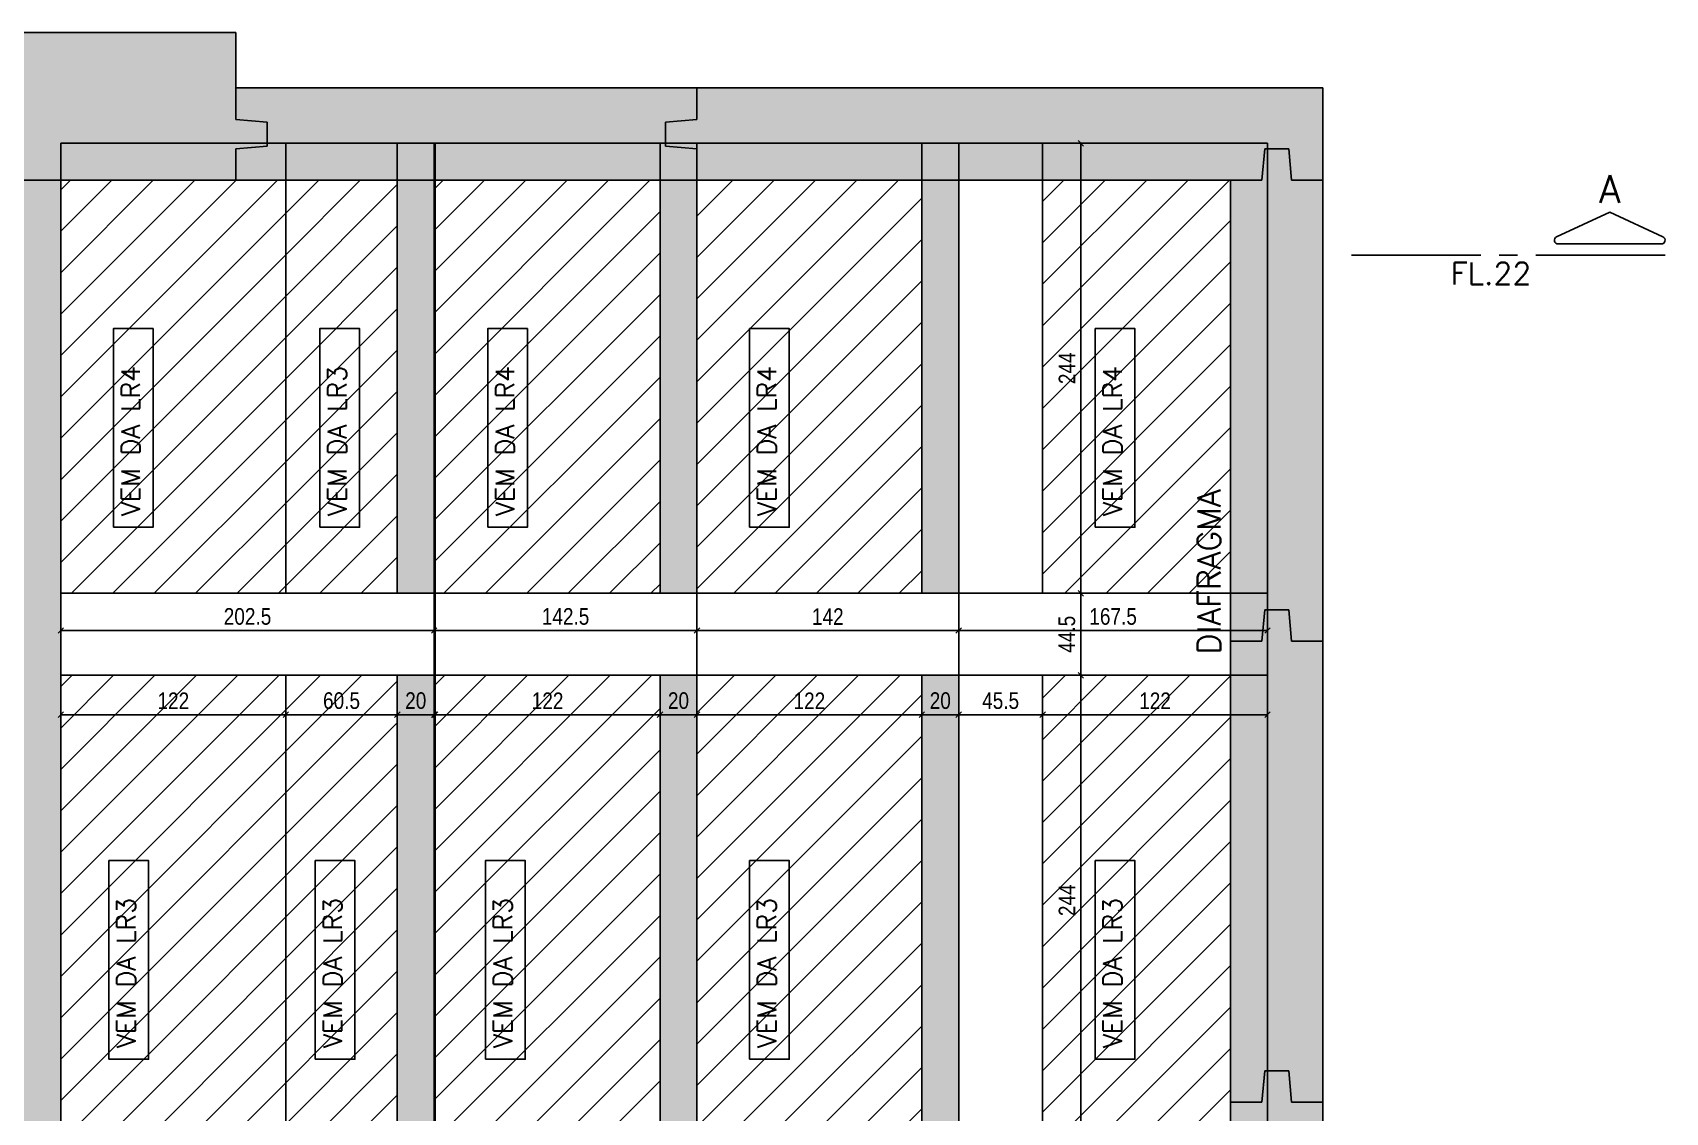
# Model space of a CAD drawing. Header units: millimetres. Extents: x 1860 to 8661, y -614 to 3837.
# Drawn here: x 6477 to 7363, y 2131 to 2716 of the extents above; entities that cross this region are included whole.
import ezdxf
from ezdxf.enums import TextEntityAlignment as Align

# ---------------------------------------------------------------- set-up
doc = ezdxf.new("R2010")
doc.units = ezdxf.units.MM
for name, color, linetype in [('COTA', 241, 'Continuous'), ('F-CORTE-INDICAÇÃO', 4, 'Continuous'), ('F-LAJES', 3, 'Continuous'), ('F-PARC-NOME', 4, 'Continuous'), ('F-SOLIDO-EST', 252, 'Continuous'), ('F-VIGAS', 3, 'Continuous'), ('Painéis', 200, 'Continuous'), ('VIGA', 3, 'Continuous')]:
    doc.layers.add(name, color=color, linetype=linetype)
doc.layers.add('F-DESNIVEL-6', color=7, linetype='Continuous', true_color=0xffdebd)
doc.layers.add('Hachura', color=251, linetype='Continuous', lineweight=9)
doc.styles.add('COTA TECNICA-50', font='techl___.ttf', dxfattribs={"height": 9})
doc.styles.add('MCP', font='romans.shx')
doc.styles.add('ROMANS', font='romans.shx')
doc.dimstyles.new('COTA PAINEL-50', dxfattribs={"dimtxt": 9, "dimasz": 3, "dimexe": 3, "dimexo": 3, "dimgap": 3, "dimtad": 1, "dimdec": 1, "dimzin": 12, "dimdsep": 46, "dimtxsty": 'COTA TECNICA-50', "dimblk1": 'OBLIQUE', "dimblk2": 'OBLIQUE', "dimsah": 1, "dimcen": 0.9, "dimclrd": 4, "dimclre": 4, "dimclrt": 240, "dimadec": 1, "dimazin": 3, "dimtfac": 1, "dimtdec": 1, "dimtmove": 0, "dimatfit": 3, "dimfxl": 1, "dimtolj": 1, "dimtzin": 12, "dimarcsym": 0})

# ---------------------------------------------------------------- blocks, each defined once
blk = doc.blocks.new('*U36')
at = {"layer": 'F-CORTE-INDICAÇÃO'}
for p, q in [((70, 0), (0, 0)), ((80, 0), (90, 0)), ((100, 0), (170, 0))]:
    blk.add_line(p, q, dxfattribs=at)
blk.add_lwpolyline([(112, 6, -0.802585), (111.15, 9.81), (140, 23.26), (168.85, 9.81, -0.802585), (168, 6)], format="xyb", close=True, dxfattribs=at)
at = {"layer": 'F-CORTE-INDICAÇÃO', "style": 'ROMANS'}
blk.add_attdef('CORTE', text='', height=15, dxfattribs=at).set_placement((140, 35.76), align=Align.MIDDLE_CENTER)
at = {"layer": 'F-CORTE-INDICAÇÃO', "color": 2, "style": 'ROMANS'}
blk.add_attdef('FOLHA', text='', height=12, dxfattribs=at).set_placement((75.63, -10), align=Align.MIDDLE_CENTER)
blk = doc.blocks.new('_Oblique')
at = {"color": 0, "linetype": 'ByBlock', "lineweight": -2}
blk.add_line((-0.5, -0.5), (0.5, 0.5), dxfattribs=at)
blk = doc.blocks.new('*D995')
at = {"layer": 'COTA', "color": 4, "lineweight": -2, "transparency": 16777216}
for p, q in [((6492.61, 2364.85), (6492.61, 2343.47)), ((6614.61, 2364.85), (6614.61, 2343.47)), ((6492.61, 2346.47), (6614.61, 2346.47))]:
    blk.add_line(p, q, dxfattribs=at)
at = {"layer": 'Defpoints', "color": 0, "transparency": 16777216}
for p in [(6492.61, 2367.85), (6614.61, 2367.85), (6614.61, 2346.47)]:
    blk.add_point(p, dxfattribs=at)
at = {"layer": 'COTA', "color": 4, "lineweight": -2, "transparency": 16777216, "xscale": 3, "yscale": 3, "zscale": 3, "rotation": 180}
blk.add_blockref('_Oblique', (6492.61, 2346.47), dxfattribs=at)
at = {"layer": 'COTA', "color": 4, "lineweight": -2, "transparency": 16777216, "xscale": 3, "yscale": 3, "zscale": 3}
blk.add_blockref('_Oblique', (6614.61, 2346.47), dxfattribs=at)
at = {"layer": 'COTA', "color": 240, "transparency": 16777216, "insert": (6553.61, 2354.03), "char_height": 9, "attachment_point": 5, "style": 'COTA TECNICA-50'}
blk.add_mtext('\\A1;122', dxfattribs=at)
blk = doc.blocks.new('*D996')
at = {"layer": 'COTA', "color": 4, "lineweight": -2, "transparency": 16777216}
for p, q in [((6614.61, 2364.85), (6614.61, 2343.47)), ((6675.11, 2364.85), (6675.11, 2343.47)), ((6614.61, 2346.47), (6675.11, 2346.47))]:
    blk.add_line(p, q, dxfattribs=at)
at = {"layer": 'Defpoints', "color": 0, "transparency": 16777216}
for p in [(6614.61, 2367.85), (6675.11, 2367.85), (6675.11, 2346.47)]:
    blk.add_point(p, dxfattribs=at)
at = {"layer": 'COTA', "color": 4, "lineweight": -2, "transparency": 16777216, "xscale": 3, "yscale": 3, "zscale": 3, "rotation": 180}
blk.add_blockref('_Oblique', (6614.61, 2346.47), dxfattribs=at)
at = {"layer": 'COTA', "color": 4, "lineweight": -2, "transparency": 16777216, "xscale": 3, "yscale": 3, "zscale": 3}
blk.add_blockref('_Oblique', (6675.11, 2346.47), dxfattribs=at)
at = {"layer": 'COTA', "color": 240, "transparency": 16777216, "insert": (6644.86, 2354.07), "char_height": 9, "attachment_point": 5, "style": 'COTA TECNICA-50'}
blk.add_mtext('\\A1;60.5', dxfattribs=at)
blk = doc.blocks.new('*D997')
at = {"layer": 'COTA', "color": 4, "lineweight": -2, "transparency": 16777216}
for p, q in [((6675.11, 2364.85), (6675.11, 2343.47)), ((6695.11, 2364.85), (6695.11, 2343.47)), ((6675.11, 2346.47), (6695.11, 2346.47))]:
    blk.add_line(p, q, dxfattribs=at)
at = {"layer": 'Defpoints', "color": 0, "transparency": 16777216}
for p in [(6675.11, 2367.85), (6695.11, 2367.85), (6695.11, 2346.47)]:
    blk.add_point(p, dxfattribs=at)
at = {"layer": 'COTA', "color": 4, "lineweight": -2, "transparency": 16777216, "xscale": 3, "yscale": 3, "zscale": 3, "rotation": 180}
blk.add_blockref('_Oblique', (6675.11, 2346.47), dxfattribs=at)
at = {"layer": 'COTA', "color": 4, "lineweight": -2, "transparency": 16777216, "xscale": 3, "yscale": 3, "zscale": 3}
blk.add_blockref('_Oblique', (6695.11, 2346.47), dxfattribs=at)
at = {"layer": 'COTA', "color": 240, "transparency": 16777216, "insert": (6685.11, 2354.07), "char_height": 9, "attachment_point": 5, "style": 'COTA TECNICA-50'}
blk.add_mtext('\\A1;20', dxfattribs=at)
blk = doc.blocks.new('*D998')
at = {"layer": 'COTA', "color": 4, "lineweight": -2, "transparency": 16777216}
for p, q in [((6695.61, 2364.85), (6695.61, 2343.47)), ((6817.61, 2364.85), (6817.61, 2343.47)), ((6695.61, 2346.47), (6817.61, 2346.47))]:
    blk.add_line(p, q, dxfattribs=at)
at = {"layer": 'Defpoints', "color": 0, "transparency": 16777216}
for p in [(6695.61, 2367.85), (6817.61, 2367.85), (6817.61, 2346.47)]:
    blk.add_point(p, dxfattribs=at)
at = {"layer": 'COTA', "color": 4, "lineweight": -2, "transparency": 16777216, "xscale": 3, "yscale": 3, "zscale": 3, "rotation": 180}
blk.add_blockref('_Oblique', (6695.61, 2346.47), dxfattribs=at)
at = {"layer": 'COTA', "color": 4, "lineweight": -2, "transparency": 16777216, "xscale": 3, "yscale": 3, "zscale": 3}
blk.add_blockref('_Oblique', (6817.61, 2346.47), dxfattribs=at)
at = {"layer": 'COTA', "color": 240, "transparency": 16777216, "insert": (6756.61, 2354.03), "char_height": 9, "attachment_point": 5, "style": 'COTA TECNICA-50'}
blk.add_mtext('\\A1;122', dxfattribs=at)
blk = doc.blocks.new('*D999')
at = {"layer": 'COTA', "color": 4, "lineweight": -2, "transparency": 16777216}
for p, q in [((6817.61, 2364.85), (6817.61, 2343.47)), ((6837.61, 2364.85), (6837.61, 2343.47)), ((6817.61, 2346.47), (6837.61, 2346.47))]:
    blk.add_line(p, q, dxfattribs=at)
at = {"layer": 'Defpoints', "color": 0, "transparency": 16777216}
for p in [(6817.61, 2367.85), (6837.61, 2367.85), (6837.61, 2346.47)]:
    blk.add_point(p, dxfattribs=at)
at = {"layer": 'COTA', "color": 4, "lineweight": -2, "transparency": 16777216, "xscale": 3, "yscale": 3, "zscale": 3, "rotation": 180}
blk.add_blockref('_Oblique', (6817.61, 2346.47), dxfattribs=at)
at = {"layer": 'COTA', "color": 4, "lineweight": -2, "transparency": 16777216, "xscale": 3, "yscale": 3, "zscale": 3}
blk.add_blockref('_Oblique', (6837.61, 2346.47), dxfattribs=at)
at = {"layer": 'COTA', "color": 240, "transparency": 16777216, "insert": (6827.61, 2354.07), "char_height": 9, "attachment_point": 5, "style": 'COTA TECNICA-50'}
blk.add_mtext('\\A1;20', dxfattribs=at)
blk = doc.blocks.new('*D1000')
at = {"layer": 'COTA', "color": 4, "lineweight": -2, "transparency": 16777216}
for p, q in [((6837.61, 2364.85), (6837.61, 2343.47)), ((6959.61, 2364.85), (6959.61, 2343.47)), ((6837.61, 2346.47), (6959.61, 2346.47))]:
    blk.add_line(p, q, dxfattribs=at)
at = {"layer": 'Defpoints', "color": 0, "transparency": 16777216}
for p in [(6837.61, 2367.85), (6959.61, 2367.85), (6959.61, 2346.47)]:
    blk.add_point(p, dxfattribs=at)
at = {"layer": 'COTA', "color": 4, "lineweight": -2, "transparency": 16777216, "xscale": 3, "yscale": 3, "zscale": 3, "rotation": 180}
blk.add_blockref('_Oblique', (6837.61, 2346.47), dxfattribs=at)
at = {"layer": 'COTA', "color": 4, "lineweight": -2, "transparency": 16777216, "xscale": 3, "yscale": 3, "zscale": 3}
blk.add_blockref('_Oblique', (6959.61, 2346.47), dxfattribs=at)
at = {"layer": 'COTA', "color": 240, "transparency": 16777216, "insert": (6898.61, 2354.03), "char_height": 9, "attachment_point": 5, "style": 'COTA TECNICA-50'}
blk.add_mtext('\\A1;122', dxfattribs=at)
blk = doc.blocks.new('*D1001')
at = {"layer": 'COTA', "color": 4, "lineweight": -2, "transparency": 16777216}
for p, q in [((6959.61, 2364.85), (6959.61, 2343.47)), ((6979.61, 2364.85), (6979.61, 2343.47)), ((6959.61, 2346.47), (6979.61, 2346.47))]:
    blk.add_line(p, q, dxfattribs=at)
at = {"layer": 'Defpoints', "color": 0, "transparency": 16777216}
for p in [(6959.61, 2367.85), (6979.61, 2367.85), (6979.61, 2346.47)]:
    blk.add_point(p, dxfattribs=at)
at = {"layer": 'COTA', "color": 4, "lineweight": -2, "transparency": 16777216, "xscale": 3, "yscale": 3, "zscale": 3, "rotation": 180}
blk.add_blockref('_Oblique', (6959.61, 2346.47), dxfattribs=at)
at = {"layer": 'COTA', "color": 4, "lineweight": -2, "transparency": 16777216, "xscale": 3, "yscale": 3, "zscale": 3}
blk.add_blockref('_Oblique', (6979.61, 2346.47), dxfattribs=at)
at = {"layer": 'COTA', "color": 240, "transparency": 16777216, "insert": (6969.61, 2354.07), "char_height": 9, "attachment_point": 5, "style": 'COTA TECNICA-50'}
blk.add_mtext('\\A1;20', dxfattribs=at)
blk = doc.blocks.new('*D1002')
at = {"layer": 'COTA', "color": 4, "lineweight": -2, "transparency": 16777216}
for p, q in [((6979.61, 2364.85), (6979.61, 2343.47)), ((7025.11, 2364.85), (7025.11, 2343.47)), ((6979.61, 2346.47), (7025.11, 2346.47))]:
    blk.add_line(p, q, dxfattribs=at)
at = {"layer": 'Defpoints', "color": 0, "transparency": 16777216}
for p in [(6979.61, 2367.85), (7025.11, 2367.85), (7025.11, 2346.47)]:
    blk.add_point(p, dxfattribs=at)
at = {"layer": 'COTA', "color": 4, "lineweight": -2, "transparency": 16777216, "xscale": 3, "yscale": 3, "zscale": 3, "rotation": 180}
blk.add_blockref('_Oblique', (6979.61, 2346.47), dxfattribs=at)
at = {"layer": 'COTA', "color": 4, "lineweight": -2, "transparency": 16777216, "xscale": 3, "yscale": 3, "zscale": 3}
blk.add_blockref('_Oblique', (7025.11, 2346.47), dxfattribs=at)
at = {"layer": 'COTA', "color": 240, "transparency": 16777216, "insert": (7002.36, 2354.07), "char_height": 9, "attachment_point": 5, "style": 'COTA TECNICA-50'}
blk.add_mtext('\\A1;45.5', dxfattribs=at)
blk = doc.blocks.new('*D1003')
at = {"layer": 'COTA', "color": 4, "lineweight": -2, "transparency": 16777216}
for p, q in [((7025.11, 2364.85), (7025.11, 2343.47)), ((7147.11, 2364.85), (7147.11, 2343.47)), ((7025.11, 2346.47), (7147.11, 2346.47))]:
    blk.add_line(p, q, dxfattribs=at)
at = {"layer": 'Defpoints', "color": 0, "transparency": 16777216}
for p in [(7025.11, 2367.85), (7147.11, 2367.85), (7147.11, 2346.47)]:
    blk.add_point(p, dxfattribs=at)
at = {"layer": 'COTA', "color": 4, "lineweight": -2, "transparency": 16777216, "xscale": 3, "yscale": 3, "zscale": 3, "rotation": 180}
blk.add_blockref('_Oblique', (7025.11, 2346.47), dxfattribs=at)
at = {"layer": 'COTA', "color": 4, "lineweight": -2, "transparency": 16777216, "xscale": 3, "yscale": 3, "zscale": 3}
blk.add_blockref('_Oblique', (7147.11, 2346.47), dxfattribs=at)
at = {"layer": 'COTA', "color": 240, "transparency": 16777216, "insert": (7086.11, 2354.03), "char_height": 9, "attachment_point": 5, "style": 'COTA TECNICA-50'}
blk.add_mtext('\\A1;122', dxfattribs=at)
blk = doc.blocks.new('*D1006')
at = {"layer": 'COTA', "color": 4, "lineweight": -2, "transparency": 16777216}
for p, q in [((7028.11, 2367.85), (7048.89, 2367.85)), ((7045.89, 2123.85), (7045.89, 2367.85)), ((7028.11, 2123.85), (7048.89, 2123.85))]:
    blk.add_line(p, q, dxfattribs=at)
at = {"layer": 'Defpoints', "color": 0, "transparency": 16777216}
for p in [(7025.11, 2367.85), (7045.89, 2367.85), (7025.11, 2123.85)]:
    blk.add_point(p, dxfattribs=at)
at = {"layer": 'COTA', "color": 4, "lineweight": -2, "transparency": 16777216, "xscale": 3, "yscale": 3, "zscale": 3}
for p, rotation in [((7045.89, 2367.85), 90), ((7045.89, 2123.85), 270)]:
    blk.add_blockref('_Oblique', p, dxfattribs=dict(at, rotation=rotation))
at = {"layer": 'COTA', "color": 240, "transparency": 16777216, "insert": (7038.33, 2245.85), "char_height": 9, "attachment_point": 5, "rotation": 90, "style": 'COTA TECNICA-50'}
blk.add_mtext('\\A1;244', dxfattribs=at)
blk = doc.blocks.new('*D1007')
at = {"layer": 'COTA', "color": 4, "lineweight": -2, "transparency": 16777216}
for p, q in [((7028.11, 2412.35), (7048.89, 2412.35)), ((7045.89, 2367.85), (7045.89, 2412.35)), ((7028.11, 2367.85), (7048.89, 2367.85))]:
    blk.add_line(p, q, dxfattribs=at)
at = {"layer": 'Defpoints', "color": 0, "transparency": 16777216}
for p in [(7025.11, 2412.35), (7045.89, 2412.35), (7025.11, 2367.85)]:
    blk.add_point(p, dxfattribs=at)
at = {"layer": 'COTA', "color": 4, "lineweight": -2, "transparency": 16777216, "xscale": 3, "yscale": 3, "zscale": 3}
for p, rotation in [((7045.89, 2412.35), 90), ((7045.89, 2367.85), 270)]:
    blk.add_blockref('_Oblique', p, dxfattribs=dict(at, rotation=rotation))
at = {"layer": 'COTA', "color": 240, "transparency": 16777216, "insert": (7038.3, 2390.1), "char_height": 9, "attachment_point": 5, "rotation": 90, "style": 'COTA TECNICA-50'}
blk.add_mtext('\\A1;44.5', dxfattribs=at)
blk = doc.blocks.new('*D1008')
at = {"layer": 'COTA', "color": 4, "lineweight": -2, "transparency": 16777216}
for p, q in [((7028.11, 2656.35), (7048.89, 2656.35)), ((7045.89, 2412.35), (7045.89, 2656.35)), ((7028.11, 2412.35), (7048.89, 2412.35))]:
    blk.add_line(p, q, dxfattribs=at)
at = {"layer": 'Defpoints', "color": 0, "transparency": 16777216}
for p in [(7025.11, 2656.35), (7045.89, 2656.35), (7025.11, 2412.35)]:
    blk.add_point(p, dxfattribs=at)
at = {"layer": 'COTA', "color": 4, "lineweight": -2, "transparency": 16777216, "xscale": 3, "yscale": 3, "zscale": 3}
for p, rotation in [((7045.89, 2656.35), 90), ((7045.89, 2412.35), 270)]:
    blk.add_blockref('_Oblique', p, dxfattribs=dict(at, rotation=rotation))
at = {"layer": 'COTA', "color": 240, "transparency": 16777216, "insert": (7038.33, 2534.35), "char_height": 9, "attachment_point": 5, "rotation": 90, "style": 'COTA TECNICA-50'}
blk.add_mtext('\\A1;244', dxfattribs=at)
blk = doc.blocks.new('*D1009')
at = {"layer": 'COTA', "color": 4, "lineweight": -2, "transparency": 16777216}
for p, q in [((6492.61, 2409.35), (6492.61, 2389.12)), ((6695.11, 2409.35), (6695.11, 2389.12)), ((6492.61, 2392.12), (6695.11, 2392.12))]:
    blk.add_line(p, q, dxfattribs=at)
at = {"layer": 'Defpoints', "color": 0, "transparency": 16777216}
for p in [(6492.61, 2412.35), (6695.11, 2412.35), (6695.11, 2392.12)]:
    blk.add_point(p, dxfattribs=at)
at = {"layer": 'COTA', "color": 4, "lineweight": -2, "transparency": 16777216, "xscale": 3, "yscale": 3, "zscale": 3, "rotation": 180}
blk.add_blockref('_Oblique', (6492.61, 2392.12), dxfattribs=at)
at = {"layer": 'COTA', "color": 4, "lineweight": -2, "transparency": 16777216, "xscale": 3, "yscale": 3, "zscale": 3}
blk.add_blockref('_Oblique', (6695.11, 2392.12), dxfattribs=at)
at = {"layer": 'COTA', "color": 240, "transparency": 16777216, "insert": (6593.86, 2399.72), "char_height": 9, "attachment_point": 5, "style": 'COTA TECNICA-50'}
blk.add_mtext('\\A1;202.5', dxfattribs=at)
blk = doc.blocks.new('*D1010')
at = {"layer": 'COTA', "color": 4, "lineweight": -2, "transparency": 16777216}
for p, q in [((6695.11, 2409.35), (6695.11, 2389.12)), ((6837.61, 2409.35), (6837.61, 2389.12)), ((6695.11, 2392.12), (6837.61, 2392.12))]:
    blk.add_line(p, q, dxfattribs=at)
at = {"layer": 'Defpoints', "color": 0, "transparency": 16777216}
for p in [(6695.11, 2412.35), (6837.61, 2412.35), (6837.61, 2392.12)]:
    blk.add_point(p, dxfattribs=at)
at = {"layer": 'COTA', "color": 4, "lineweight": -2, "transparency": 16777216, "xscale": 3, "yscale": 3, "zscale": 3, "rotation": 180}
blk.add_blockref('_Oblique', (6695.11, 2392.12), dxfattribs=at)
at = {"layer": 'COTA', "color": 4, "lineweight": -2, "transparency": 16777216, "xscale": 3, "yscale": 3, "zscale": 3}
blk.add_blockref('_Oblique', (6837.61, 2392.12), dxfattribs=at)
at = {"layer": 'COTA', "color": 240, "transparency": 16777216, "insert": (6766.36, 2399.72), "char_height": 9, "attachment_point": 5, "style": 'COTA TECNICA-50'}
blk.add_mtext('\\A1;142.5', dxfattribs=at)
blk = doc.blocks.new('*D1011')
at = {"layer": 'COTA', "color": 4, "lineweight": -2, "transparency": 16777216}
for p, q in [((6837.61, 2409.35), (6837.61, 2389.12)), ((6979.61, 2409.35), (6979.61, 2389.12)), ((6837.61, 2392.12), (6979.61, 2392.12))]:
    blk.add_line(p, q, dxfattribs=at)
at = {"layer": 'Defpoints', "color": 0, "transparency": 16777216}
for p in [(6837.61, 2412.35), (6979.61, 2412.35), (6979.61, 2392.12)]:
    blk.add_point(p, dxfattribs=at)
at = {"layer": 'COTA', "color": 4, "lineweight": -2, "transparency": 16777216, "xscale": 3, "yscale": 3, "zscale": 3, "rotation": 180}
blk.add_blockref('_Oblique', (6837.61, 2392.12), dxfattribs=at)
at = {"layer": 'COTA', "color": 4, "lineweight": -2, "transparency": 16777216, "xscale": 3, "yscale": 3, "zscale": 3}
blk.add_blockref('_Oblique', (6979.61, 2392.12), dxfattribs=at)
at = {"layer": 'COTA', "color": 240, "transparency": 16777216, "insert": (6908.61, 2399.69), "char_height": 9, "attachment_point": 5, "style": 'COTA TECNICA-50'}
blk.add_mtext('\\A1;142', dxfattribs=at)
blk = doc.blocks.new('*D1012')
at = {"layer": 'COTA', "color": 4, "lineweight": -2, "transparency": 16777216}
for p, q in [((6979.61, 2409.35), (6979.61, 2389.12)), ((7147.11, 2409.35), (7147.11, 2389.12)), ((6979.61, 2392.12), (7147.11, 2392.12))]:
    blk.add_line(p, q, dxfattribs=at)
at = {"layer": 'Defpoints', "color": 0, "transparency": 16777216}
for p in [(6979.61, 2412.35), (7147.11, 2412.35), (7147.11, 2392.12)]:
    blk.add_point(p, dxfattribs=at)
at = {"layer": 'COTA', "color": 4, "lineweight": -2, "transparency": 16777216, "xscale": 3, "yscale": 3, "zscale": 3, "rotation": 180}
blk.add_blockref('_Oblique', (6979.61, 2392.12), dxfattribs=at)
at = {"layer": 'COTA', "color": 4, "lineweight": -2, "transparency": 16777216, "xscale": 3, "yscale": 3, "zscale": 3}
blk.add_blockref('_Oblique', (7147.11, 2392.12), dxfattribs=at)
at = {"layer": 'COTA', "color": 240, "transparency": 16777216, "insert": (7063.36, 2399.72), "char_height": 9, "attachment_point": 5, "style": 'COTA TECNICA-50'}
blk.add_mtext('\\A1;167.5', dxfattribs=at)

msp = doc.modelspace()

# ---------------------------------------------------------------- hatches: boundary and pattern name
at = {"layer": 'F-SOLIDO-EST'}
h = msp.add_hatch(color=256, dxfattribs=at)
h.dxf.hatch_style = 1
h.paths.add_polyline_path([(6587.61, 2716.35), (6326.61, 2716.35), (6326.61, 2684.35), (6309.61, 2682.85), (6309.61, 2669.85), (6326.61, 2668.35), (6326.61, 2636.35), (6587.61, 2636.35), (6587.61, 2653.35), (6604.61, 2654.85), (6604.61, 2667.85), (6587.61, 2669.35), (6587.61, 2686.35)])
h = msp.add_hatch(color=256, dxfattribs=at)
h.dxf.hatch_style = 1
h.paths.add_polyline_path([(6837.61, 2686.35), (6587.61, 2686.35), (6587.61, 2669.35), (6604.61, 2667.85), (6604.61, 2654.85), (6587.61, 2653.35), (6587.61, 2636.35), (6837.61, 2636.35), (6837.61, 2653.35), (6820.61, 2654.85), (6820.61, 2667.85), (6837.61, 2669.35)])
h = msp.add_hatch(color=256, dxfattribs=at)
h.dxf.hatch_style = 1
h.paths.add_polyline_path([(7177.11, 2686.35), (6837.61, 2686.35), (6837.61, 2669.35), (6820.61, 2667.85), (6820.61, 2654.85), (6837.61, 2653.35), (6837.61, 2636.35), (7144.11, 2636.35), (7145.61, 2653.35), (7158.61, 2653.35), (7160.11, 2636.35), (7177.11, 2636.35)])
h = msp.add_hatch(color=256, dxfattribs=at)
h.dxf.hatch_style = 1
h.paths.add_polyline_path([(7177.11, 2636.35), (7160.11, 2636.35), (7158.61, 2653.35), (7145.61, 2653.35), (7144.11, 2636.35), (7127.11, 2636.35), (7127.11, 2386.35), (7144.11, 2386.35), (7145.61, 2403.35), (7158.61, 2403.35), (7160.11, 2386.35), (7177.11, 2386.35)])
h = msp.add_hatch(color=256, dxfattribs=at)
h.dxf.hatch_style = 1
h.paths.add_polyline_path([(7177.11, 2386.35), (7160.11, 2386.35), (7158.61, 2403.35), (7145.61, 2403.35), (7144.11, 2386.35), (7127.11, 2386.35), (7127.11, 2136.35), (7144.11, 2136.35), (7145.61, 2153.35), (7158.61, 2153.35), (7160.11, 2136.35), (7177.11, 2136.35)])
h = msp.add_hatch(color=256, dxfattribs=at)
h.dxf.hatch_style = 1
h.paths.add_polyline_path([(7177.11, 2136.35), (7160.11, 2136.35), (7158.61, 2153.35), (7145.61, 2153.35), (7144.11, 2136.35), (7127.11, 2136.35), (7127.11, 1711.35), (7144.11, 1711.35), (7145.61, 1694.35), (7158.61, 1694.35), (7160.11, 1711.35), (7177.11, 1711.35)])
at = {"layer": 'Hachura', "linetype": 'ByBlock'}
h = msp.add_hatch(color=256, dxfattribs=at)
h.dxf.hatch_style = 1
h.paths.add_polyline_path([(6675.11, 2636.35), (6695.11, 2636.35), (6695.11, 2656.35), (6675.11, 2656.35)])
h.paths.add_polyline_path([(6695.11, 2367.85), (6675.11, 2367.85), (6675.11, 2123.85), (6695.11, 2123.85)])
h.paths.add_polyline_path([(6695.11, 2123.85), (6675.11, 2123.85), (6675.11, 1879.85), (6695.11, 1879.85)])
h.paths.add_polyline_path([(6695.11, 1879.85), (6675.11, 1879.85), (6675.11, 1635.85), (6695.11, 1635.85)])
h.paths.add_polyline_path([(6675.11, 2412.35), (6695.11, 2412.35), (6695.11, 2636.35), (6675.11, 2636.35)])
h = msp.add_hatch(color=256, dxfattribs=at)
h.dxf.hatch_style = 1
h.paths.add_polyline_path([(6817.61, 2636.35), (6837.61, 2636.35), (6837.61, 2656.35), (6817.61, 2656.35)])
h.paths.add_polyline_path([(6837.61, 2367.85), (6817.61, 2367.85), (6817.61, 2123.85), (6837.61, 2123.85)])
h.paths.add_polyline_path([(6837.61, 2123.85), (6817.61, 2123.85), (6817.61, 1879.85), (6837.61, 1879.85)])
h.paths.add_polyline_path([(6837.61, 1879.85), (6817.61, 1879.85), (6817.61, 1635.85), (6837.61, 1635.85)])
h.paths.add_polyline_path([(6817.61, 2412.35), (6837.61, 2412.35), (6837.61, 2636.35), (6817.61, 2636.35)])
h = msp.add_hatch(color=256, dxfattribs=at)
h.dxf.hatch_style = 1
h.paths.add_polyline_path([(6959.61, 2636.35), (6979.61, 2636.35), (6979.61, 2656.35), (6959.61, 2656.35)])
h.paths.add_polyline_path([(6979.61, 2367.85), (6959.61, 2367.85), (6959.61, 2123.85), (6979.61, 2123.85)])
h.paths.add_polyline_path([(6979.61, 2123.85), (6959.61, 2123.85), (6959.61, 1879.85), (6979.61, 1879.85)])
h.paths.add_polyline_path([(6979.61, 1879.85), (6959.61, 1879.85), (6959.61, 1635.85), (6979.61, 1635.85)])
h.paths.add_polyline_path([(6959.61, 2412.35), (6979.61, 2412.35), (6979.61, 2636.35), (6959.61, 2636.35)])
h = msp.add_hatch(dxfattribs=at)
h.set_pattern_fill('ANSI31', color=256, scale=5)
h.paths.add_polyline_path([(6614.61, 2636.35), (6492.61, 2636.35), (6492.61, 2412.35), (6614.61, 2412.35)])
h.paths.add_polyline_path([(6817.61, 2636.35), (6695.61, 2636.35), (6695.61, 2412.35), (6817.61, 2412.35)])
h.paths.add_polyline_path([(6959.61, 2636.35), (6837.61, 2636.35), (6837.61, 2412.35), (6959.61, 2412.35)])
h.paths.add_polyline_path([(7127.11, 2636.35), (7025.11, 2636.35), (7025.11, 2412.35), (7127.11, 2412.35)])
h.paths.add_polyline_path([(7127.11, 2123.85), (7025.11, 2123.85), (7025.11, 1879.85), (7127.11, 1879.85)])
h.paths.add_polyline_path([(7127.11, 1879.85), (7025.11, 1879.85), (7025.11, 1635.85), (7127.11, 1635.85), (7127.11, 1711.35)])
h = msp.add_hatch(dxfattribs=at)
h.set_pattern_fill('ANSI31', color=256, scale=5)
h.paths.add_polyline_path([(6675.11, 2636.35), (6614.61, 2636.35), (6614.61, 2412.35), (6675.11, 2412.35)])
h = msp.add_hatch(dxfattribs=at)
h.set_pattern_fill('ANSI31', color=256, scale=5)
h.paths.add_polyline_path([(6614.61, 2367.85), (6492.61, 2367.85), (6492.61, 2123.85), (6614.61, 2123.85)])
h.paths.add_polyline_path([(6614.61, 2123.85), (6492.61, 2123.85), (6492.61, 1879.85), (6614.61, 1879.85)])
h.paths.add_polyline_path([(6614.61, 1879.85), (6492.61, 1879.85), (6492.61, 1635.85), (6614.61, 1635.85)])
h.paths.add_polyline_path([(6695.61, 1635.85), (6817.61, 1635.85), (6817.61, 1879.85), (6695.61, 1879.85)])
h.paths.add_polyline_path([(6817.61, 2123.85), (6695.61, 2123.85), (6695.61, 1879.85), (6817.61, 1879.85)])
h.paths.add_polyline_path([(6817.61, 2367.85), (6695.61, 2367.85), (6695.61, 2123.85), (6817.61, 2123.85)])
h.paths.add_polyline_path([(6837.61, 2123.85), (6959.61, 2123.85), (6959.61, 2367.85), (6837.61, 2367.85)])
h.paths.add_polyline_path([(6959.61, 1879.85), (6838.05, 1879.85), (6838.05, 1635.85), (6959.61, 1635.85)])
h.paths.add_polyline_path([(7127.11, 2367.85), (7025.11, 2367.85), (7025.11, 2123.85), (7127.11, 2123.85), (7127.11, 2136.35)])
h.paths.add_polyline_path([(6675.11, 2367.85), (6614.61, 2367.85), (6614.61, 2123.85), (6675.11, 2123.85)])
h.paths.add_polyline_path([(6675.11, 2123.85), (6614.61, 2123.85), (6614.61, 1879.85), (6675.11, 1879.85)])
h.paths.add_polyline_path([(6675.11, 1879.85), (6614.61, 1879.85), (6614.61, 1635.85), (6675.11, 1635.85)])

# ---------------------------------------------------------------- linework, layer by layer
at = {"layer": 'COTA'}
for points in [[(6521.14, 2448.14), (6521.14, 2555.89), (6542.68, 2555.89), (6542.68, 2448.14)], [(6633.08, 2448.14), (6633.08, 2555.89), (6654.63, 2555.89), (6654.63, 2448.14)], [(6724.14, 2448.14), (6724.14, 2555.89), (6745.68, 2555.89), (6745.68, 2448.14)], [(6866.14, 2448.14), (6866.14, 2555.89), (6887.68, 2555.89), (6887.68, 2448.14)], [(7053.64, 2448.14), (7053.64, 2555.89), (7075.18, 2555.89), (7075.18, 2448.14)], [(6518.66, 2159.64), (6518.66, 2267.39), (6540.21, 2267.39), (6540.21, 2159.64)], [(6630.61, 2159.64), (6630.61, 2267.39), (6652.15, 2267.39), (6652.15, 2159.64)], [(6722.93, 2159.64), (6722.93, 2267.39), (6744.47, 2267.39), (6744.47, 2159.64)], [(6866.14, 2159.64), (6866.14, 2267.39), (6887.68, 2267.39), (6887.68, 2159.64)], [(7053.64, 2159.64), (7053.64, 2267.39), (7075.18, 2267.39), (7075.18, 2159.64)]]:
    msp.add_lwpolyline(points, close=True, dxfattribs=at)
at = {"layer": 'F-DESNIVEL-6', "linetype": 'Continuous'}
for points in [[(6492.61, 1924.35), (6492.61, 2636.25), (6432.61, 2636.25)], [(6492.61, 1924.35), (6432.61, 2636.25), (6432.61, 1924.35)]]:
    msp.add_solid(points, dxfattribs=at)
at = {"layer": 'F-LAJES'}
msp.add_line((6492.61, 2636.35), (7112.11, 2636.35), dxfattribs=at)
at = {"layer": 'F-VIGAS'}
for p, q in [((6587.61, 2716.35), (6326.61, 2716.35)), ((6326.61, 2716.35), (6587.61, 2716.35)), ((6587.61, 2669.35), (6587.61, 2716.35)), ((6587.61, 2716.35), (6587.61, 2669.35)), ((6837.61, 2686.35), (6587.61, 2686.35)), ((6587.61, 2686.35), (6587.61, 2669.35)), ((6587.61, 2669.35), (6587.61, 2686.35)), ((6587.61, 2686.35), (6837.61, 2686.35)), ((7177.11, 2686.35), (6837.61, 2686.35)), ((6837.61, 2686.35), (6837.61, 2669.35)), ((6837.61, 2669.35), (6837.61, 2686.35)), ((6837.61, 2686.35), (7177.11, 2686.35)), ((6837.61, 2669.35), (6837.61, 2686.35)), ((6837.61, 2686.35), (6837.61, 2669.35)), ((7177.11, 2636.35), (7177.11, 2686.35)), ((7177.11, 2686.35), (7177.11, 2636.35)), ((6604.61, 2667.85), (6587.61, 2669.35)), ((6587.61, 2669.35), (6604.61, 2667.85)), ((6587.61, 2669.35), (6604.61, 2667.85)), ((6604.61, 2667.85), (6587.61, 2669.35)), ((6604.61, 2654.85), (6604.61, 2667.85)), ((6604.61, 2667.85), (6604.61, 2654.85)), ((6604.61, 2667.85), (6604.61, 2654.85)), ((6604.61, 2654.85), (6604.61, 2667.85)), ((6837.61, 2669.35), (6820.61, 2667.85)), ((6820.61, 2667.85), (6837.61, 2669.35)), ((6820.61, 2667.85), (6837.61, 2669.35)), ((6837.61, 2669.35), (6820.61, 2667.85)), ((6820.61, 2667.85), (6820.61, 2654.85)), ((6820.61, 2654.85), (6820.61, 2667.85)), ((6820.61, 2654.85), (6820.61, 2667.85)), ((6820.61, 2667.85), (6820.61, 2654.85)), ((6587.61, 2653.35), (6604.61, 2654.85)), ((6604.61, 2654.85), (6587.61, 2653.35)), ((6604.61, 2654.85), (6587.61, 2653.35)), ((6587.61, 2653.35), (6604.61, 2654.85)), ((6587.61, 2636.35), (6587.61, 2653.35)), ((6587.61, 2653.35), (6587.61, 2636.35)), ((6587.61, 2653.35), (6587.61, 2636.35)), ((6587.61, 2636.35), (6587.61, 2653.35)), ((6820.61, 2654.85), (6837.61, 2653.35)), ((6837.61, 2653.35), (6820.61, 2654.85)), ((6837.61, 2653.35), (6820.61, 2654.85)), ((6820.61, 2654.85), (6837.61, 2653.35)), ((6837.61, 2653.35), (6837.61, 2636.35)), ((6837.61, 2636.35), (6837.61, 2653.35)), ((6837.61, 2636.35), (6837.61, 2653.35)), ((6837.61, 2653.35), (6837.61, 2636.35)), ((7145.61, 2653.35), (7144.11, 2636.35)), ((7144.11, 2636.35), (7145.61, 2653.35)), ((7144.11, 2636.35), (7145.61, 2653.35)), ((7145.61, 2653.35), (7144.11, 2636.35)), ((7158.61, 2653.35), (7145.61, 2653.35)), ((7145.61, 2653.35), (7158.61, 2653.35)), ((7145.61, 2653.35), (7158.61, 2653.35)), ((7158.61, 2653.35), (7145.61, 2653.35)), ((7160.11, 2636.35), (7158.61, 2653.35)), ((7158.61, 2653.35), (7160.11, 2636.35)), ((7158.61, 2653.35), (7160.11, 2636.35)), ((7160.11, 2636.35), (7158.61, 2653.35)), ((6326.61, 2636.35), (6587.61, 2636.35)), ((6587.61, 2636.35), (6326.61, 2636.35)), ((6587.61, 2636.35), (6837.61, 2636.35)), ((6837.61, 2636.35), (6587.61, 2636.35)), ((6837.61, 2636.35), (7144.11, 2636.35)), ((7144.11, 2636.35), (6837.61, 2636.35)), ((7144.11, 2636.35), (7127.11, 2636.35)), ((7127.11, 2636.35), (7127.11, 2386.35)), ((7127.11, 2386.35), (7127.11, 2636.35)), ((7127.11, 2636.35), (7144.11, 2636.35)), ((7177.11, 2636.35), (7160.11, 2636.35)), ((7160.11, 2636.35), (7177.11, 2636.35)), ((7160.11, 2636.35), (7177.11, 2636.35)), ((7177.11, 2636.35), (7160.11, 2636.35)), ((7177.11, 2386.35), (7177.11, 2636.35)), ((7177.11, 2636.35), (7177.11, 2386.35)), ((7144.11, 2386.35), (7145.61, 2403.35)), ((7145.61, 2403.35), (7144.11, 2386.35)), ((7145.61, 2403.35), (7144.11, 2386.35)), ((7144.11, 2386.35), (7145.61, 2403.35)), ((7145.61, 2403.35), (7158.61, 2403.35)), ((7158.61, 2403.35), (7145.61, 2403.35)), ((7145.61, 2403.35), (7158.61, 2403.35)), ((7158.61, 2403.35), (7145.61, 2403.35)), ((7158.61, 2403.35), (7160.11, 2386.35)), ((7160.11, 2386.35), (7158.61, 2403.35)), ((7160.11, 2386.35), (7158.61, 2403.35)), ((7158.61, 2403.35), (7160.11, 2386.35)), ((7127.11, 2386.35), (7144.11, 2386.35)), ((7144.11, 2386.35), (7127.11, 2386.35)), ((7144.11, 2386.35), (7127.11, 2386.35)), ((7127.11, 2386.35), (7127.11, 2136.35)), ((7127.11, 2136.35), (7127.11, 2386.35)), ((7127.11, 2386.35), (7144.11, 2386.35)), ((7160.11, 2386.35), (7177.11, 2386.35)), ((7177.11, 2386.35), (7160.11, 2386.35)), ((7177.11, 2386.35), (7160.11, 2386.35)), ((7160.11, 2386.35), (7177.11, 2386.35)), ((7177.11, 2136.35), (7177.11, 2386.35)), ((7177.11, 2386.35), (7177.11, 2136.35)), ((7144.11, 2136.35), (7145.61, 2153.35)), ((7145.61, 2153.35), (7144.11, 2136.35)), ((7145.61, 2153.35), (7144.11, 2136.35)), ((7144.11, 2136.35), (7145.61, 2153.35)), ((7145.61, 2153.35), (7158.61, 2153.35)), ((7158.61, 2153.35), (7145.61, 2153.35)), ((7158.61, 2153.35), (7145.61, 2153.35)), ((7145.61, 2153.35), (7158.61, 2153.35)), ((7158.61, 2153.35), (7160.11, 2136.35)), ((7160.11, 2136.35), (7158.61, 2153.35)), ((7160.11, 2136.35), (7158.61, 2153.35)), ((7158.61, 2153.35), (7160.11, 2136.35)), ((7127.11, 2136.35), (7144.11, 2136.35)), ((7144.11, 2136.35), (7127.11, 2136.35)), ((7144.11, 2136.35), (7127.11, 2136.35)), ((7127.11, 2136.35), (7127.11, 1711.35)), ((7127.11, 2136.35), (7144.11, 2136.35)), ((7127.11, 1711.35), (7127.11, 2136.35)), ((7160.11, 2136.35), (7177.11, 2136.35)), ((7177.11, 2136.35), (7160.11, 2136.35)), ((7177.11, 2136.35), (7160.11, 2136.35)), ((7160.11, 2136.35), (7177.11, 2136.35)), ((7177.11, 1711.35), (7177.11, 2136.35)), ((7177.11, 2136.35), (7177.11, 1711.35))]:
    msp.add_line(p, q, dxfattribs=at)
at = {"layer": 'Painéis'}
for p, q in [((6614.61, 2656.35), (6614.61, 2412.35)), ((6675.11, 2656.35), (6675.11, 2412.35)), ((6695.11, 2656.35), (6695.11, 1635.85)), ((6695.61, 2656.35), (6695.61, 1635.85)), ((6817.61, 2656.35), (6817.61, 2412.35)), ((6837.61, 2656.35), (6837.61, 1635.85)), ((6959.61, 2412.35), (6959.61, 2656.35)), ((6979.61, 1635.85), (6979.61, 2656.35)), ((7025.11, 2412.35), (7025.11, 2656.35)), ((6492.61, 2412.35), (7147.11, 2412.35)), ((6492.61, 2367.85), (7147.11, 2367.85)), ((6614.61, 2367.85), (6614.61, 1635.85)), ((6675.11, 2367.85), (6675.11, 1635.85)), ((6817.61, 2367.85), (6817.61, 1635.85)), ((6959.61, 1635.85), (6959.61, 2367.85)), ((7025.11, 1635.85), (7025.11, 2367.85))]:
    msp.add_line(p, q, dxfattribs=at)
at = {"layer": 'VIGA'}
for p, q in [((7147.11, 2656.35), (6492.61, 2656.35)), ((6492.61, 2656.35), (6492.61, 1635.85)), ((7147.11, 1635.85), (7147.11, 2656.35))]:
    msp.add_line(p, q, dxfattribs=at)
msp.add_lwpolyline([(6492.61, 1933.85), (6492.61, 2636.35)], dxfattribs=at)

# ---------------------------------------------------------------- block references
at = {"layer": 'F-CORTE-INDICAÇÃO', "linetype": 'Continuous'}
msp.add_blockref('*U36', (7192.74, 2595.77), dxfattribs=at).add_auto_attribs({'FOLHA': 'FL.22', 'CORTE': 'A'})

# ---------------------------------------------------------------- texts
at = {"layer": 'COTA', "style": 'ROMANS'}
for s, p in [('VEM DA LR4', (6535.54, 2454.21)), ('VEM DA LR3', (6647.48, 2454.21)), ('VEM DA LR4', (6738.54, 2454.21)), ('VEM DA LR4', (6880.54, 2454.21)), ('VEM DA LR4', (7068.04, 2454.21)), ('VEM DA LR3', (6533.06, 2165.71)), ('VEM DA LR3', (6645.01, 2165.71)), ('VEM DA LR3', (6737.33, 2165.71)), ('VEM DA LR3', (6880.54, 2165.71)), ('VEM DA LR3', (7068.04, 2165.71))]:
    msp.add_text(s, height=10, rotation=90, dxfattribs=at).set_placement(p)
at = {"layer": 'F-PARC-NOME', "style": 'MCP'}
msp.add_text('DIAFRAGMA', height=12.5, rotation=90, dxfattribs=at).set_placement((7121.61, 2379.25))

# ---------------------------------------------------------------- dimensions: what is measured, and where the dimension line sits
at = {"layer": 'COTA'}
dim = msp.add_linear_dim(base=(7045.89, 2656.35), p1=(7025.11, 2412.35), p2=(7025.11, 2656.35), angle=90, dimstyle='COTA PAINEL-50', dxfattribs=at)
dim.commit()
dim.dimension.update_dxf_attribs({"geometry": '*D1008', "text_midpoint": (7038.33, 2534.35)})
for base, p1, p2, picture, middle in [((6695.11, 2392.12), (6492.61, 2412.35), (6695.11, 2412.35), '*D1009', (6593.86, 2399.72)), ((6614.61, 2346.47), (6492.61, 2367.85), (6614.61, 2367.85), '*D995', (6553.61, 2354.03)), ((6817.61, 2346.47), (6695.61, 2367.85), (6817.61, 2367.85), '*D998', (6756.61, 2354.03))]:
    dim = msp.add_linear_dim(base=base, p1=p1, p2=p2, dimstyle='COTA PAINEL-50', dxfattribs=at)
    dim.commit()
    dim.dimension.update_dxf_attribs({"geometry": picture, "text_midpoint": middle})
for base, p1, p2, picture, middle in [((6837.61, 2392.12), (6695.11, 2412.35), (6837.61, 2412.35), '*D1010', (6766.36, 2399.72)), ((6979.61, 2392.12), (6837.61, 2412.35), (6979.61, 2412.35), '*D1011', (6908.61, 2399.69)), ((7147.11, 2392.12), (6979.61, 2412.35), (7147.11, 2412.35), '*D1012', (7063.36, 2399.72)), ((6675.11, 2346.47), (6614.61, 2367.85), (6675.11, 2367.85), '*D996', (6644.86, 2354.07)), ((6695.11, 2346.47), (6675.11, 2367.85), (6695.11, 2367.85), '*D997', (6685.11, 2354.07)), ((6837.61, 2346.47), (6817.61, 2367.85), (6837.61, 2367.85), '*D999', (6827.61, 2354.07)), ((6959.61, 2346.47), (6837.61, 2367.85), (6959.61, 2367.85), '*D1000', (6898.61, 2354.03)), ((6979.61, 2346.47), (6959.61, 2367.85), (6979.61, 2367.85), '*D1001', (6969.61, 2354.07)), ((7025.11, 2346.47), (6979.61, 2367.85), (7025.11, 2367.85), '*D1002', (7002.36, 2354.07)), ((7147.11, 2346.47), (7025.11, 2367.85), (7147.11, 2367.85), '*D1003', (7086.11, 2354.03))]:
    dim = msp.add_linear_dim(base=base, p1=p1, p2=p2, dimstyle='COTA PAINEL-50', override={"dimtmove": 1}, dxfattribs=at)
    dim.commit()
    dim.dimension.update_dxf_attribs({"geometry": picture, "text_midpoint": middle})
for base, p1, p2, picture, middle in [((7045.89, 2412.35), (7025.11, 2367.85), (7025.11, 2412.35), '*D1007', (7038.3, 2390.1)), ((7045.89, 2367.85), (7025.11, 2123.85), (7025.11, 2367.85), '*D1006', (7038.33, 2245.85))]:
    dim = msp.add_linear_dim(base=base, p1=p1, p2=p2, angle=90, dimstyle='COTA PAINEL-50', override={"dimtmove": 1}, dxfattribs=at)
    dim.commit()
    dim.dimension.update_dxf_attribs({"geometry": picture, "text_midpoint": middle})

doc.saveas('drawing.dxf')
